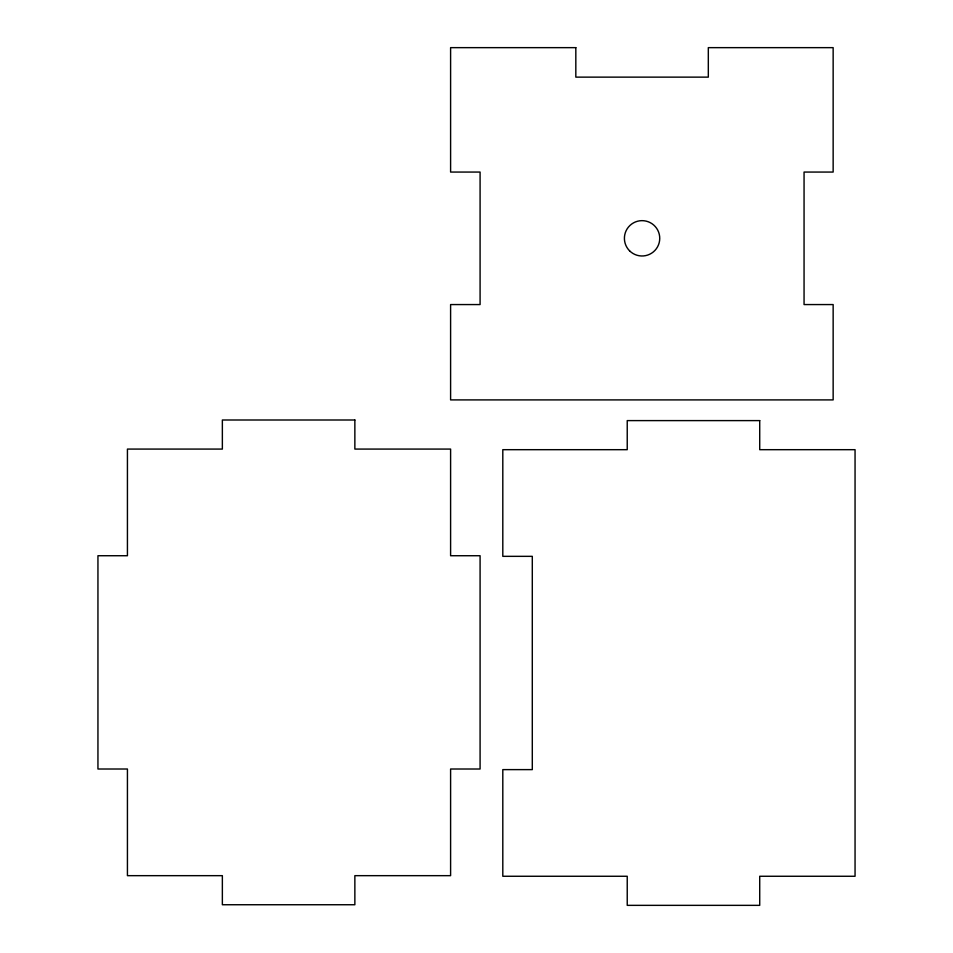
<?xml version="1.0" encoding="UTF-8"?>
<svg xmlns="http://www.w3.org/2000/svg" width="953" height="953" viewBox="0 0 953 953"><rect width="100%" height="100%" fill="white"/><g stroke="black" fill="none" stroke-linecap="round" stroke-linejoin="round"><path stroke-width="1.43" d="M575.826 47.65L450.602 47.65L450.602 172.064L480.086 172.064L480.086 304.567L450.602 304.567L450.602 399.903L833.148 399.903L833.148 304.567L804.058 304.567L804.058 172.064L833.148 172.064L833.148 47.65L708.317 47.65L708.317 77.133L575.826 77.133L575.826 47.65M354.861 419.999L222.359 419.999L222.359 449.077L127.428 449.077L127.428 555.73L97.945 555.73L97.945 769.011L127.428 769.011L127.428 875.664L222.359 875.664L222.359 904.742L354.861 904.742L354.861 875.664L450.602 875.664L450.602 769.011L480.086 769.011L480.086 555.73L450.602 555.73L450.602 449.077L354.861 449.077L354.861 419.999M759.72 420.607L627.229 420.607L627.229 449.685L502.803 449.685L502.803 556.338L532.298 556.338L532.298 769.619L502.803 769.619L502.803 876.26L627.229 876.26L627.229 905.35L759.72 905.35L759.72 876.26L855.055 876.26L855.055 449.685L759.72 449.685L759.72 420.607M629.576 250.818A17.678 17.678 0 0 0 659.142 242.896A17.678 17.678 0 0 0 637.497 221.251A17.678 17.678 0 0 0 629.576 250.818"/></g></svg>
